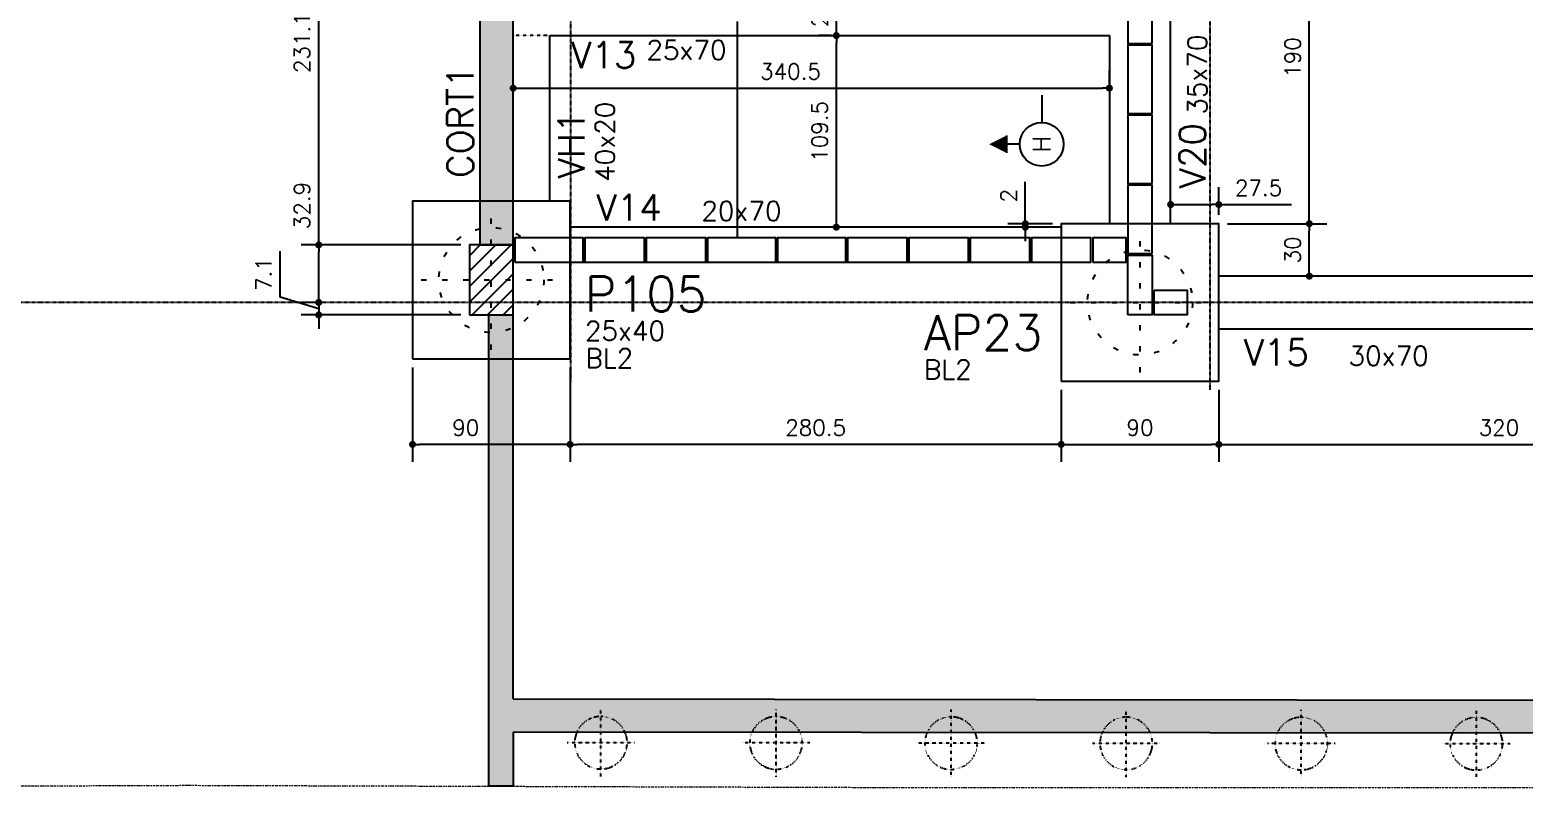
# Model space of a CAD drawing. Extents: x -856 to 20282, y 14720 to 28231.
# Drawn here: x 1349 to 2203, y 23407 to 23840 of the extents above; entities that cross this region are included whole.
import ezdxf
from ezdxf.enums import TextEntityAlignment as Align

# ---------------------------------------------------------------- set-up
doc = ezdxf.new("R2010")
doc.units = 0
for name, pattern in [('AXES', [0.54, 0.3, -0.08, 0.08, -0.08]), ('Double dash', [55, 20, -5, 10, -5, 10, -5]), ('ESTILO_TQS_0002', [0.4, 0.1, -0.3])]:
    doc.linetypes.add(name, pattern=pattern)
doc.layers.get('0').update_dxf_attribs({"linetype": 'CONTINUOUS'})
doc.layers.get('Defpoints').update_dxf_attribs({"linetype": 'CONTINUOUS'})
for name, color, linetype in [('228', 2, 'CONTINUOUS'), ('BLOCO', 3, 'CONTINUOUS'), ('COTA', 1, 'CONTINUOUS'), ('EIXOS', 1, 'AXES'), ('ESTACA', 1, 'ESTILO_TQS_0002'), ('H2', 252, 'CONTINUOUS'), ('H5', 1, 'CONTINUOUS'), ('Linha_media', 4, 'CONTINUOUS'), ('P-D', 2, 'CONTINUOUS'), ('P-N', 5, 'CONTINUOUS'), ('PENA_5', 5, 'CONTINUOUS'), ('PIL-N', 4, 'CONTINUOUS'), ('PROJ', 252, 'CONTINUOUS'), ('VIG-D', 2, 'CONTINUOUS'), ('VIG-N', 4, 'CONTINUOUS'), ('VIGA', 3, 'CONTINUOUS'), ('VIGAT', 3, 'ESTILO_TQS_0002')]:
    doc.layers.add(name, color=color, linetype=linetype)
doc.layers.add('TLV-DVI-___-CNT', color=7, linetype='Double dash', lineweight=9)
doc.styles.add('COTA', font='romans.shx')
doc.styles.add('ROMANS', font='ROMANS')
doc.styles.get("Standard").update_dxf_attribs({"font": 'ROMANS.SHX'})
doc.dimstyles.new('forma', dxfattribs={"dimscale": 5, "dimtxt": 1.8, "dimasz": 0.8, "dimexe": 2, "dimexo": 1, "dimgap": 1, "dimtad": 1, "dimdec": 1, "dimzin": 9, "dimdsep": 46, "dimtxsty": 'COTA', "dimblk1": 'DOT', "dimblk2": 'DOT', "dimsah": 1, "dimcen": 0, "dimdle": 1, "dimclrd": 256, "dimclre": 256, "dimclrt": 2, "dimadec": 0, "dimazin": 0, "dimtfac": 1, "dimtdec": 0, "dimtmove": 0, "dimatfit": 3, "dimfxl": 1, "dimtolj": 1, "dimtzin": 0, "dimarcsym": 0})

# ---------------------------------------------------------------- blocks, each defined once
blk = doc.blocks.new('_EST60')
at = {"layer": 'ESTACA', "linetype": 'ESTILO_TQS_0002'}
for p, q in [((0, -1.333), (0, 1.333)), ((-1.333, 0), (1.333, 0))]:
    blk.add_line(p, q, dxfattribs=at)
blk.add_circle((0, 0), 1, dxfattribs=at)
blk = doc.blocks.new('_Dot')
at = {"color": 0, "linetype": 'ByBlock', "lineweight": -2}
blk.add_line((-0.5, 0), (-1, 0), dxfattribs=at)
at = {"color": 0, "linetype": 'ByBlock', "const_width": 0.5}
blk.add_lwpolyline([(-0.25, 0, 1), (0.25, 0, 1)], format="xyb", close=True, dxfattribs=at)
blk = doc.blocks.new('*D52')
at = {"layer": 'COTA', "lineweight": -2, "transparency": 16777216}
for p, q in [((1938.51, 23634.59), (1938.51, 23593.48)), ((2028.51, 23634.59), (2028.51, 23593.48)), ((1942.51, 23603.48), (2024.51, 23603.48))]:
    blk.add_line(p, q, dxfattribs=at)
at = {"layer": 'Defpoints', "color": 0, "transparency": 16777216}
for p in [(1938.51, 23639.59), (2028.51, 23639.59), (2028.51, 23603.48)]:
    blk.add_point(p, dxfattribs=at)
at = {"layer": 'COTA', "lineweight": -2, "transparency": 16777216, "xscale": 4, "yscale": 4, "zscale": 4, "rotation": 180}
blk.add_blockref('_Dot', (1938.51, 23603.48), dxfattribs=at)
at = {"layer": 'COTA', "lineweight": -2, "transparency": 16777216, "xscale": 4, "yscale": 4, "zscale": 4}
blk.add_blockref('_Dot', (2028.51, 23603.48), dxfattribs=at)
at = {"layer": 'COTA', "color": 2, "transparency": 16777216, "insert": (1983.51, 23612.98), "char_height": 9, "attachment_point": 5, "style": 'COTA'}
blk.add_mtext('\\A1;90 ', dxfattribs=at)
blk = doc.blocks.new('*D53')
at = {"layer": 'COTA', "lineweight": -2, "transparency": 16777216}
for p, q in [((2028.51, 23634.59), (2028.51, 23593.48)), ((2348.51, 23639.59), (2348.51, 23593.48)), ((2032.51, 23603.48), (2344.51, 23603.48))]:
    blk.add_line(p, q, dxfattribs=at)
at = {"layer": 'Defpoints', "color": 0, "transparency": 16777216}
for p in [(2348.51, 23644.59), (2028.51, 23639.59), (2348.51, 23603.48)]:
    blk.add_point(p, dxfattribs=at)
at = {"layer": 'COTA', "lineweight": -2, "transparency": 16777216, "xscale": 4, "yscale": 4, "zscale": 4, "rotation": 180}
blk.add_blockref('_Dot', (2028.51, 23603.48), dxfattribs=at)
at = {"layer": 'COTA', "lineweight": -2, "transparency": 16777216, "xscale": 4, "yscale": 4, "zscale": 4}
blk.add_blockref('_Dot', (2348.51, 23603.48), dxfattribs=at)
at = {"layer": 'COTA', "color": 2, "transparency": 16777216, "insert": (2188.51, 23612.98), "char_height": 9, "attachment_point": 5, "style": 'COTA'}
blk.add_mtext('\\A1;320 ', dxfattribs=at)
blk = doc.blocks.new('*D78')
at = {"layer": 'COTA', "lineweight": -2, "transparency": 16777216}
for p, q in [((1658.01, 23647.46), (1658.01, 23593.48)), ((1938.51, 23634.59), (1938.51, 23593.48)), ((1934.51, 23603.48), (1662.01, 23603.48))]:
    blk.add_line(p, q, dxfattribs=at)
at = {"layer": 'Defpoints', "color": 0, "transparency": 16777216}
for p in [(1658.01, 23652.46), (1938.51, 23639.59), (1658.01, 23603.48)]:
    blk.add_point(p, dxfattribs=at)
at = {"layer": 'COTA', "lineweight": -2, "transparency": 16777216, "xscale": 4, "yscale": 4, "zscale": 4, "rotation": 180}
blk.add_blockref('_Dot', (1658.01, 23603.48), dxfattribs=at)
at = {"layer": 'COTA', "lineweight": -2, "transparency": 16777216, "xscale": 4, "yscale": 4, "zscale": 4}
blk.add_blockref('_Dot', (1938.51, 23603.48), dxfattribs=at)
at = {"layer": 'COTA', "color": 2, "transparency": 16777216, "insert": (1798.26, 23612.98), "char_height": 9, "attachment_point": 5, "style": 'COTA'}
blk.add_mtext('\\A1;280.5 ', dxfattribs=at)
blk = doc.blocks.new('*D79')
at = {"layer": 'COTA', "lineweight": -2, "transparency": 16777216}
for p, q in [((1568.01, 23647.46), (1568.01, 23593.48)), ((1658.01, 23647.46), (1658.01, 23593.48)), ((1654.01, 23603.48), (1572.01, 23603.48))]:
    blk.add_line(p, q, dxfattribs=at)
at = {"layer": 'Defpoints', "color": 0, "transparency": 16777216}
for p in [(1568.01, 23652.46), (1658.01, 23652.46), (1568.01, 23603.48)]:
    blk.add_point(p, dxfattribs=at)
at = {"layer": 'COTA', "lineweight": -2, "transparency": 16777216, "xscale": 4, "yscale": 4, "zscale": 4, "rotation": 180}
blk.add_blockref('_Dot', (1568.01, 23603.48), dxfattribs=at)
at = {"layer": 'COTA', "lineweight": -2, "transparency": 16777216, "xscale": 4, "yscale": 4, "zscale": 4}
blk.add_blockref('_Dot', (1658.01, 23603.48), dxfattribs=at)
at = {"layer": 'COTA', "color": 2, "transparency": 16777216, "insert": (1598.43, 23612.98), "char_height": 9, "attachment_point": 5, "style": 'COTA'}
blk.add_mtext('\\A1;90 ', dxfattribs=at)
blk = doc.blocks.new('*D80')
at = {"layer": 'COTA', "lineweight": -2, "transparency": 16777216}
for p, q in [((1514.42, 23717.46), (1514.42, 23758.46)), ((1595.51, 23717.46), (1504.42, 23717.46)), ((1514.42, 23688.59), (1514.42, 23713.46)), ((1516.89, 23684.59), (1504.42, 23684.59))]:
    blk.add_line(p, q, dxfattribs=at)
at = {"layer": 'Defpoints', "color": 0, "transparency": 16777216}
for p in [(1514.42, 23717.46), (1600.51, 23717.46), (1521.89, 23684.59)]:
    blk.add_point(p, dxfattribs=at)
at = {"layer": 'COTA', "lineweight": -2, "transparency": 16777216, "xscale": 4, "yscale": 4, "zscale": 4}
for p, rotation in [((1514.42, 23717.46), 90), ((1514.42, 23684.59), 270)]:
    blk.add_blockref('_Dot', p, dxfattribs=dict(at, rotation=rotation))
at = {"layer": 'COTA', "color": 2, "transparency": 16777216, "insert": (1504.92, 23739.96), "char_height": 9, "attachment_point": 5, "rotation": 90, "style": 'COTA'}
blk.add_mtext('\\A1;32.9 ', dxfattribs=at)
blk = doc.blocks.new('*D81')
at = {"layer": 'COTA', "lineweight": -2, "transparency": 16777216}
for p, q in [((1595.51, 23948.59), (1504.42, 23948.59)), ((1514.42, 23721.46), (1514.42, 23944.59)), ((1595.51, 23717.46), (1504.42, 23717.46))]:
    blk.add_line(p, q, dxfattribs=at)
at = {"layer": 'Defpoints', "color": 0, "transparency": 16777216}
for p in [(1514.42, 23948.59), (1600.51, 23948.59), (1600.51, 23717.46)]:
    blk.add_point(p, dxfattribs=at)
at = {"layer": 'COTA', "lineweight": -2, "transparency": 16777216, "xscale": 4, "yscale": 4, "zscale": 4}
for p, rotation in [((1514.42, 23948.59), 90), ((1514.42, 23717.46), 270)]:
    blk.add_blockref('_Dot', p, dxfattribs=dict(at, rotation=rotation))
at = {"layer": 'COTA', "color": 2, "transparency": 16777216, "insert": (1504.92, 23833.03), "char_height": 9, "attachment_point": 5, "rotation": 90, "style": 'COTA'}
blk.add_mtext('\\A1;231.1 ', dxfattribs=at)
blk = doc.blocks.new('*D153')
at = {"layer": 'COTA', "lineweight": -2, "transparency": 16777216}
for p, q in [((1807.02, 23837.09), (1800.07, 23837.09)), ((1810.07, 23731.59), (1810.07, 23833.09)), ((1807.02, 23727.59), (1800.07, 23727.59))]:
    blk.add_line(p, q, dxfattribs=at)
at = {"layer": 'Defpoints', "color": 0, "transparency": 16777216}
for p in [(1810.07, 23837.09), (1812.02, 23837.09), (1812.02, 23727.59)]:
    blk.add_point(p, dxfattribs=at)
at = {"layer": 'COTA', "lineweight": -2, "transparency": 16777216, "xscale": 4, "yscale": 4, "zscale": 4}
for p, rotation in [((1810.07, 23837.09), 90), ((1810.07, 23727.59), 270)]:
    blk.add_blockref('_Dot', p, dxfattribs=dict(at, rotation=rotation))
at = {"layer": 'COTA', "color": 2, "transparency": 16777216, "insert": (1800.57, 23782.34), "char_height": 9, "attachment_point": 5, "rotation": 90, "style": 'COTA'}
blk.add_mtext('\\A1;109.5 ', dxfattribs=at)
blk = doc.blocks.new('*D154')
at = {"layer": 'COTA', "lineweight": -2, "transparency": 16777216}
for p, q in [((1813.72, 23862.09), (1820.07, 23862.09)), ((1810.07, 23841.09), (1810.07, 23858.09)), ((1807.02, 23837.09), (1800.07, 23837.09))]:
    blk.add_line(p, q, dxfattribs=at)
at = {"layer": 'Defpoints', "color": 0, "transparency": 16777216}
for p in [(1808.72, 23862.09), (1810.07, 23862.09), (1812.02, 23837.09)]:
    blk.add_point(p, dxfattribs=at)
at = {"layer": 'COTA', "lineweight": -2, "transparency": 16777216, "xscale": 4, "yscale": 4, "zscale": 4}
for p, rotation in [((1810.07, 23862.09), 90), ((1810.07, 23837.09), 270)]:
    blk.add_blockref('_Dot', p, dxfattribs=dict(at, rotation=rotation))
at = {"layer": 'COTA', "color": 2, "transparency": 16777216, "insert": (1800.57, 23849.59), "char_height": 9, "attachment_point": 5, "rotation": 90, "style": 'COTA'}
blk.add_mtext('\\A1;25 ', dxfattribs=at)
blk = doc.blocks.new('*D156')
at = {"layer": 'COTA', "lineweight": -2, "transparency": 16777216}
for p, q in [((2033.51, 23729.59), (2090.22, 23729.59)), ((2080.22, 23703.59), (2080.22, 23725.59)), ((2075.38, 23699.59), (2070.22, 23699.59))]:
    blk.add_line(p, q, dxfattribs=at)
at = {"layer": 'Defpoints', "color": 0, "transparency": 16777216}
for p in [(2028.51, 23729.59), (2080.22, 23729.59), (2080.38, 23699.59)]:
    blk.add_point(p, dxfattribs=at)
at = {"layer": 'COTA', "lineweight": -2, "transparency": 16777216, "xscale": 4, "yscale": 4, "zscale": 4}
for p, rotation in [((2080.22, 23729.59), 90), ((2080.22, 23699.59), 270)]:
    blk.add_blockref('_Dot', p, dxfattribs=dict(at, rotation=rotation))
at = {"layer": 'COTA', "color": 2, "transparency": 16777216, "insert": (2070.72, 23714.59), "char_height": 9, "attachment_point": 5, "rotation": 90, "style": 'COTA'}
blk.add_mtext('\\A1;30 ', dxfattribs=at)
blk = doc.blocks.new('*D157')
at = {"layer": 'COTA', "lineweight": -2, "transparency": 16777216}
for p, q in [((2080.22, 23733.59), (2080.22, 23915.59)), ((2085.22, 23919.59), (2090.22, 23919.59)), ((2033.51, 23729.59), (2090.22, 23729.59))]:
    blk.add_line(p, q, dxfattribs=at)
at = {"layer": 'Defpoints', "color": 0, "transparency": 16777216}
for p in [(2080.22, 23919.59), (2080.22, 23919.59), (2028.51, 23729.59)]:
    blk.add_point(p, dxfattribs=at)
at = {"layer": 'COTA', "lineweight": -2, "transparency": 16777216, "xscale": 4, "yscale": 4, "zscale": 4}
for p, rotation in [((2080.22, 23919.59), 90), ((2080.22, 23729.59), 270)]:
    blk.add_blockref('_Dot', p, dxfattribs=dict(at, rotation=rotation))
at = {"layer": 'COTA', "color": 2, "transparency": 16777216, "insert": (2070.72, 23824.59), "char_height": 9, "attachment_point": 5, "rotation": 90, "style": 'COTA'}
blk.add_mtext('\\A1;190 ', dxfattribs=at)
blk = doc.blocks.new('*D161')
at = {"layer": 'COTA', "lineweight": -2, "transparency": 16777216}
for p, q in [((1625.51, 23806.71), (1625.51, 23817.05)), ((1966.01, 23806.71), (1966.01, 23817.05)), ((1629.51, 23807.05), (1962.01, 23807.05))]:
    blk.add_line(p, q, dxfattribs=at)
at = {"layer": 'Defpoints', "color": 0, "transparency": 16777216}
for p in [(1966.01, 23807.05), (1625.51, 23801.71), (1966.01, 23801.71)]:
    blk.add_point(p, dxfattribs=at)
at = {"layer": 'COTA', "lineweight": -2, "transparency": 16777216, "xscale": 4, "yscale": 4, "zscale": 4, "rotation": 180}
blk.add_blockref('_Dot', (1625.51, 23807.05), dxfattribs=at)
at = {"layer": 'COTA', "lineweight": -2, "transparency": 16777216, "xscale": 4, "yscale": 4, "zscale": 4}
blk.add_blockref('_Dot', (1966.01, 23807.05), dxfattribs=at)
at = {"layer": 'COTA', "color": 2, "transparency": 16777216, "insert": (1783.91, 23816.55), "char_height": 9, "attachment_point": 5, "style": 'COTA'}
blk.add_mtext('\\A1;340.5 ', dxfattribs=at)
blk = doc.blocks.new('*D22')
at = {"layer": 'COTA', "lineweight": -2, "transparency": 16777216}
for p, q in [((2001.01, 23734.59), (2001.01, 23750.53)), ((2028.51, 23734.59), (2028.51, 23750.53)), ((2005.01, 23740.53), (2024.51, 23740.53)), ((2028.51, 23740.53), (2069.94, 23740.53))]:
    blk.add_line(p, q, dxfattribs=at)
at = {"layer": 'Defpoints', "color": 0, "transparency": 16777216}
for p in [(2001.01, 23740.53), (2001.01, 23729.59), (2028.51, 23729.59)]:
    blk.add_point(p, dxfattribs=at)
at = {"layer": 'COTA', "lineweight": -2, "transparency": 16777216, "xscale": 4, "yscale": 4, "zscale": 4, "rotation": 180}
blk.add_blockref('_Dot', (2001.01, 23740.53), dxfattribs=at)
at = {"layer": 'COTA', "lineweight": -2, "transparency": 16777216, "xscale": 4, "yscale": 4, "zscale": 4}
blk.add_blockref('_Dot', (2028.51, 23740.53), dxfattribs=at)
at = {"layer": 'COTA', "color": 2, "transparency": 16777216, "insert": (2051.23, 23750.03), "char_height": 9, "attachment_point": 5, "style": 'COTA'}
blk.add_mtext('\\A1;27.5 ', dxfattribs=at)
blk = doc.blocks.new('Family - ___-2103959-PLANTA INFERIOR 2')
at = {"layer": 'TLV-DVI-___-CNT', "color": 1, "true_color": 0xff0000}
for p, q in [((-42134.3, -10144.7), (-36284.6, -10122.8)), ((-36284.6, -10122.8), (-34522.1, -10128.2)), ((-34522.1, -10128.2), (-32076.9, -10135.7)), ((-32076.9, -10135.7), (-18942.2, -10135.7))]:
    blk.add_line(p, q, dxfattribs=at)
blk = doc.blocks.new('A$C8a1ee3b4')
at = {"layer": 'TLV-DVI-___-CNT', "color": 1, "true_color": 0xff0000, "xscale": 0.1, "yscale": 0.1, "zscale": 0.1}
blk.add_blockref('Family - ___-2103959-PLANTA INFERIOR 2', (4865.23, 1037.14), dxfattribs=at)
blk = doc.blocks.new('*D41')
at = {"layer": 'COTA', "lineweight": -2, "transparency": 16777216}
for p, q in [((1492.42, 23687.63), (1492.42, 23713.91)), ((1514.42, 23688.59), (1514.42, 23692.59)), ((1514.42, 23681.03), (1492.42, 23687.63)), ((1516.89, 23684.59), (1504.42, 23684.59)), ((1514.42, 23684.59), (1514.42, 23677.46)), ((1514.42, 23684.59), (1514.42, 23677.46)), ((1595.51, 23677.46), (1504.42, 23677.46)), ((1514.42, 23673.46), (1514.42, 23669.46))]:
    blk.add_line(p, q, dxfattribs=at)
at = {"layer": 'Defpoints', "color": 0, "transparency": 16777216}
for p in [(1521.89, 23684.59), (1514.42, 23677.46), (1600.51, 23677.46)]:
    blk.add_point(p, dxfattribs=at)
at = {"layer": 'COTA', "lineweight": -2, "transparency": 16777216, "xscale": 4, "yscale": 4, "zscale": 4}
for p, rotation in [((1514.42, 23684.59), 270), ((1514.42, 23677.46), 90)]:
    blk.add_blockref('_Dot', p, dxfattribs=dict(at, rotation=rotation))
at = {"layer": 'COTA', "color": 2, "transparency": 16777216, "insert": (1482.92, 23700.77), "char_height": 9, "attachment_point": 5, "rotation": 90, "style": 'COTA'}
blk.add_mtext('\\A1;7.1 ', dxfattribs=at)
blk = doc.blocks.new('seção_esq')
at = {"layer": 'Linha_media'}
for p, q in [((1, 4), (-1, 4)), ((0, 2.5), (0, 4)), ((5.62, 0), (2.5, 0))]:
    blk.add_line(p, q, dxfattribs=at)
blk.add_circle((0, 0), 2.5, dxfattribs=at)
blk.add_solid([(1, 4), (0, 6), (-1, 4)], dxfattribs=at)
blk = doc.blocks.new('atrib_seção')
at = {"layer": 'Linha_media', "style": 'ROMANS'}
blk.add_attdef('X', text='', height=2, dxfattribs=at).set_placement((0, 0), align=Align.MIDDLE)
blk = doc.blocks.new('*D176')
at = {"layer": 'COTA', "lineweight": -2, "transparency": 16777216}
for p, q in [((1917.99, 23733.59), (1917.99, 23753.59)), ((1933.51, 23729.59), (1907.99, 23729.59)), ((1933.51, 23727.59), (1907.99, 23727.59)), ((1917.99, 23727.59), (1917.99, 23729.59)), ((1917.99, 23723.59), (1917.99, 23719.59))]:
    blk.add_line(p, q, dxfattribs=at)
at = {"layer": 'Defpoints', "color": 0, "transparency": 16777216}
for p in [(1917.99, 23727.59), (1938.51, 23729.59), (1938.51, 23727.59)]:
    blk.add_point(p, dxfattribs=at)
at = {"layer": 'COTA', "lineweight": -2, "transparency": 16777216, "xscale": 4, "yscale": 4, "zscale": 4}
for p, rotation in [((1917.99, 23729.59), 270), ((1917.99, 23727.59), 90)]:
    blk.add_blockref('_Dot', p, dxfattribs=dict(at, rotation=rotation))
at = {"layer": 'COTA', "color": 2, "transparency": 16777216, "insert": (1908.49, 23745.59), "char_height": 9, "attachment_point": 5, "rotation": 90, "style": 'COTA'}
blk.add_mtext('\\A1;2 ', dxfattribs=at)
blk = doc.blocks.new('A$C96fa5e93')
at = {"layer": 'ESTACA', "linetype": 'ESTILO_TQS_0002'}
for p, q in [((19.29, 0), (19.29, 38.57)), ((0, 19.29), (38.57, 19.29))]:
    blk.add_line(p, q, dxfattribs=at)
blk.add_ellipse((19.29, 19.29), major_axis=(10.61, 10.61), ratio=1, start_param=5.497787, end_param=11.780972, dxfattribs=at)
blk = doc.blocks.new('A$C93549396')
at = {"layer": 'PROJ'}
blk.add_line((128, 167.54), (128, 44.04), dxfattribs=at)
for points in [[(365, 155.04), (365, 194.04), (351, 194.04), (351, 155.04), (365, 155.04)], [(365, 115.04), (365, 154.04), (351, 154.04), (351, 115.04), (365, 115.04)], [(365, 75.04), (365, 114.04), (351, 114.04), (351, 75.04), (365, 75.04)], [(365, 35.04), (365, 74.04), (351, 74.04), (351, 35.04), (365, 35.04)], [(1, 30.04), (40, 30.04), (40, 44.04), (1, 44.04), (1, 30.04)], [(41, 30.04), (75, 30.04), (75, 44.04), (41, 44.04), (41, 30.04)], [(76, 30.04), (110, 30.04), (110, 44.04), (76, 44.04), (76, 30.04)], [(111, 30.04), (150, 30.04), (150, 44.04), (111, 44.04), (111, 30.04)], [(151, 30.04), (190, 30.04), (190, 44.04), (151, 44.04), (151, 30.04)], [(191, 30.04), (225, 30.04), (225, 44.04), (191, 44.04), (191, 30.04)], [(226, 30.04), (260, 30.04), (260, 44.04), (226, 44.04), (226, 30.04)], [(261, 30.04), (295, 30.04), (295, 44.04), (261, 44.04), (261, 30.04)], [(296, 30.04), (330, 30.04), (330, 44.04), (296, 44.04), (296, 30.04)], [(331, 30.04), (350, 30.04), (350, 44.04), (331, 44.04), (331, 30.04)], [(351, 0.04), (351, 34.04), (365, 34.04), (365, 0.04), (351, 0.04)], [(366, 14), (385, 14), (385, 0), (366, 0), (366, 14)]]:
    blk.add_lwpolyline(points, dxfattribs=at)

msp = doc.modelspace()

# ---------------------------------------------------------------- hatches: boundary and pattern name
at = {"layer": 'H2'}
for points in [[(1625.51, 23948.59), (1606.51, 23948.59), (1606.51, 23717.46), (1625.51, 23717.46)], [(1625.51, 23677.59), (1625.51, 23408.18), (1611.51, 23408.18), (1611.51, 23677.59)], [(1625.51, 23458.06), (2702.99, 23456.82), (2702.97, 23437.84), (1625.51, 23439.06)]]:
    msp.add_hatch(color=256, dxfattribs=at).paths.add_polyline_path(points)
at = {"layer": 'H5'}
h = msp.add_hatch(dxfattribs=at)
h.set_pattern_fill('ANSI31', color=256, scale=50, style=0)
h.set_pattern_definition([(45, (0.0008, 4.871), (-4.4194174, 4.4194174), [])])
h.paths.add_polyline_path([(1600.51, 23677.46), (1625.51, 23677.46), (1625.51, 23717.46), (1600.51, 23717.46)])

# ---------------------------------------------------------------- linework, layer by layer
at = {"layer": 'BLOCO', "linetype": 'Continuous'}
for points in [[(1568.01, 23652.46), (1658.01, 23652.46), (1658.01, 23742.46), (1568.01, 23742.46), (1568.01, 23652.46)], [(1938.51, 23639.59), (2028.51, 23639.59), (2028.51, 23729.59), (1938.51, 23729.59), (1938.51, 23639.59)]]:
    msp.add_lwpolyline(points, dxfattribs=at)
at = {"layer": 'EIXOS', "color": 244, "true_color": 0x991b1e}
for p, q in [((2023.51, 23634.64), (2023.51, 25355.31)), ((1658.51, 23639.51), (1658.51, 25312.65)), ((3416.67, 23684.59), (632.05, 23684.59))]:
    msp.add_line(p, q, dxfattribs=at)
at = {"layer": 'P-N', "linetype": 'Continuous'}
msp.add_lwpolyline([(1600.51, 23677.46), (1625.51, 23677.46), (1625.51, 23717.46), (1600.51, 23717.46), (1600.51, 23677.46)], dxfattribs=at)
at = {"layer": 'PENA_5'}
for p, q in [((1625.51, 23458.06), (1625.51, 23677.59)), ((1625.51, 23458.06), (2702.99, 23456.82)), ((2702.97, 23437.84), (1625.57, 23439.06)), ((1625.57, 23439.06), (1625.57, 23408.18))]:
    msp.add_line(p, q, dxfattribs=at)
for points in [[(1606.51, 23948.59), (1606.51, 23717.46), (1625.51, 23717.46)], [(1625.51, 23717.46), (1625.51, 23948.59)], [(1625.51, 23408.18), (1611.51, 23408.18), (1611.51, 23677.59), (1625.51, 23677.59)]]:
    msp.add_lwpolyline(points, dxfattribs=at)
at = {"layer": 'VIGA'}
for p, q in [((2001.01, 23729.59), (2001.01, 23849.59)), ((1625.51, 23837.09), (1625.51, 23837.09)), ((1646.51, 23742.46), (1646.51, 23837.09)), ((1646.51, 23837.09), (1753.51, 23837.09)), ((1753.51, 23837.09), (1848.51, 23837.09)), ((1848.51, 23837.09), (1966.01, 23837.09)), ((1966.01, 23837.09), (1966.01, 23729.59)), ((1938.51, 23727.59), (1658.01, 23727.59)), ((1658.01, 23707.59), (1938.51, 23707.59)), ((2348.51, 23699.59), (2028.51, 23699.59)), ((2028.51, 23669.59), (2348.51, 23669.59))]:
    msp.add_line(p, q, dxfattribs=at)
at = {"layer": 'VIGAT'}
msp.add_line((1646.51, 23837.09), (1625.51, 23837.09), dxfattribs=at)

# ---------------------------------------------------------------- block references
at = {"layer": '228', "linetype": 'Continuous', "xscale": 30, "yscale": 30}
for p in [(1613.01, 23697.46), (1983.51, 23684.59)]:
    msp.add_blockref('_EST60', p, dxfattribs=at)
at = {"layer": '228', "linetype": 'Continuous', "rotation": 90}
for p in [(1694.9, 23413.72), (1794.9, 23413.6), (1894.9, 23413.48), (1994.9, 23413.36), (2094.9, 23413.25), (2194.9, 23413.13)]:
    msp.add_blockref('A$C96fa5e93', p, dxfattribs=at)
at = {"layer": 'PROJ'}
msp.add_blockref('A$C93549396', (1625.51, 23677.56), dxfattribs=at)
at = {"layer": 'VIGA'}
msp.add_blockref('A$C8a1ee3b4', (203.06, 23383.83), dxfattribs=at)
at = {"layer": 'VIGA', "xscale": 5, "yscale": 5, "zscale": 5, "rotation": 90}
msp.add_blockref('seção_esq', (1927.35, 23775), dxfattribs=at)
msp.add_blockref('atrib_seção', (1927.35, 23775), dxfattribs=at).add_auto_attribs({'X': 'H'})

# ---------------------------------------------------------------- texts
at = {"layer": 'P-D', "linetype": 'Continuous'}
for s, p in [('25x40', (1666.49, 23662.88)), ('BL2', (1666.76, 23647.26)), ('BL2', (1860.05, 23640.81))]:
    msp.add_text(s, height=11, dxfattribs=at).set_placement(p)
at = {"layer": 'PIL-N', "linetype": 'Continuous'}
for s, p in [('P105', (1666.49, 23679.38)), ('AP23', (1860.05, 23657.31))]:
    msp.add_text(s, height=20, dxfattribs=at).set_placement(p)
at = {"layer": 'VIG-D', "linetype": 'Continuous'}
for s, p in [('25x70', (1701.62, 23823.34)), ('20x70', (1733.01, 23731.34)), ('30x70', (2102.65, 23648.52))]:
    msp.add_text(s, height=11, dxfattribs=at).set_placement(p)
for s, p in [('35x70', (2021.77, 23791.95)), ('40x20', (1683.44, 23753.53))]:
    msp.add_text(s, height=11, rotation=90, dxfattribs=at).set_placement(p)
at = {"layer": 'VIG-N', "linetype": 'Continuous'}
for s, p in [('V13', (1658.56, 23818.42)), ('V14', (1673.01, 23731.34)), ('V15', (2042.65, 23648.52))]:
    msp.add_text(s, height=15, dxfattribs=at).set_placement(p)
for s, p in [('CORT1', (1602.76, 23755.75)), ('VH1', (1666.16, 23755.61)), ('V20', (2021, 23749.84))]:
    msp.add_text(s, height=15, rotation=90, dxfattribs=at).set_placement(p)

# ---------------------------------------------------------------- dimensions: what is measured, and where the dimension line sits
at = {"layer": 'COTA'}
for base, p1, p2, override, picture, middle in [((1514.42, 23948.59), (1600.51, 23717.46), (1600.51, 23948.59), {"dimpost": ' ', "dimtmove": 1}, '*D81', (1504.92, 23833.03)), ((2080.22, 23919.59), (2028.51, 23729.59), (2080.22, 23919.59), {"dimpost": ' ', "dimtmove": 1}, '*D157', (2070.72, 23824.59)), ((1810.07, 23862.09), (1812.02, 23837.09), (1808.72, 23862.09), {"dimpost": ' ', "dimtmove": 1}, '*D154', (1800.57, 23849.59)), ((1810.07, 23837.09), (1812.02, 23727.59), (1812.02, 23837.09), {"dimpost": ' '}, '*D153', (1800.57, 23782.34)), ((1514.42, 23717.46), (1521.89, 23684.59), (1600.51, 23717.46), {"dimpost": ' '}, '*D80', (1504.92, 23739.96)), ((2080.22, 23729.59), (2080.38, 23699.59), (2028.51, 23729.59), {"dimpost": ' '}, '*D156', (2070.72, 23714.59)), ((1514.42, 23677.46), (1521.89, 23684.59), (1600.51, 23677.46), {"dimpost": ' ', "dimtmove": 1}, '*D41', (1482.92, 23692.63))]:
    dim = msp.add_linear_dim(base=base, p1=p1, p2=p2, angle=90, dimstyle='forma', override=override, dxfattribs=at)
    dim.commit()
    dim.dimension.update_dxf_attribs({"geometry": picture, "text_midpoint": middle})
for base, p1, p2, override, picture, middle in [((1966.01, 23807.05), (1625.51, 23801.71), (1966.01, 23801.71), {"dimpost": ' '}, '*D161', (1783.91, 23807.05)), ((2001.01, 23740.53), (2028.51, 23729.59), (2001.01, 23729.59), {"dimpost": ' '}, '*D22', (2051.23, 23740.53)), ((1568.01, 23603.48), (1658.01, 23652.46), (1568.01, 23652.46), {"dimpost": ' ', "dimtmove": 1}, '*D79', (1598.43, 23603.48))]:
    dim = msp.add_linear_dim(base=base, p1=p1, p2=p2, dimstyle='forma', override=override, dxfattribs=at)
    dim.commit()
    dim.dimension.update_dxf_attribs({"geometry": picture, "text_midpoint": middle, "dimtype": 128})
dim = msp.add_linear_dim(base=(1917.99, 23727.59), p1=(1938.51, 23729.59), p2=(1938.51, 23727.59), angle=90, dimstyle='forma', override={"dimpost": ' '}, dxfattribs=at)
dim.commit()
dim.dimension.update_dxf_attribs({"geometry": '*D176', "text_midpoint": (1917.99, 23745.59), "dimtype": 128})
for base, p1, p2, override, picture, middle in [((1658.01, 23603.48), (1938.51, 23639.59), (1658.01, 23652.46), {"dimpost": ' ', "dimtmove": 1}, '*D78', (1798.26, 23612.98)), ((2348.51, 23603.48), (2028.51, 23639.59), (2348.51, 23644.59), {"dimpost": ' ', "dimtmove": 1}, '*D53', (2188.51, 23612.98)), ((2028.51, 23603.48), (1938.51, 23639.59), (2028.51, 23639.59), {"dimpost": ' '}, '*D52', (1983.51, 23612.98))]:
    dim = msp.add_linear_dim(base=base, p1=p1, p2=p2, dimstyle='forma', override=override, dxfattribs=at)
    dim.commit()
    dim.dimension.update_dxf_attribs({"geometry": picture, "text_midpoint": middle})

doc.saveas('drawing.dxf')
